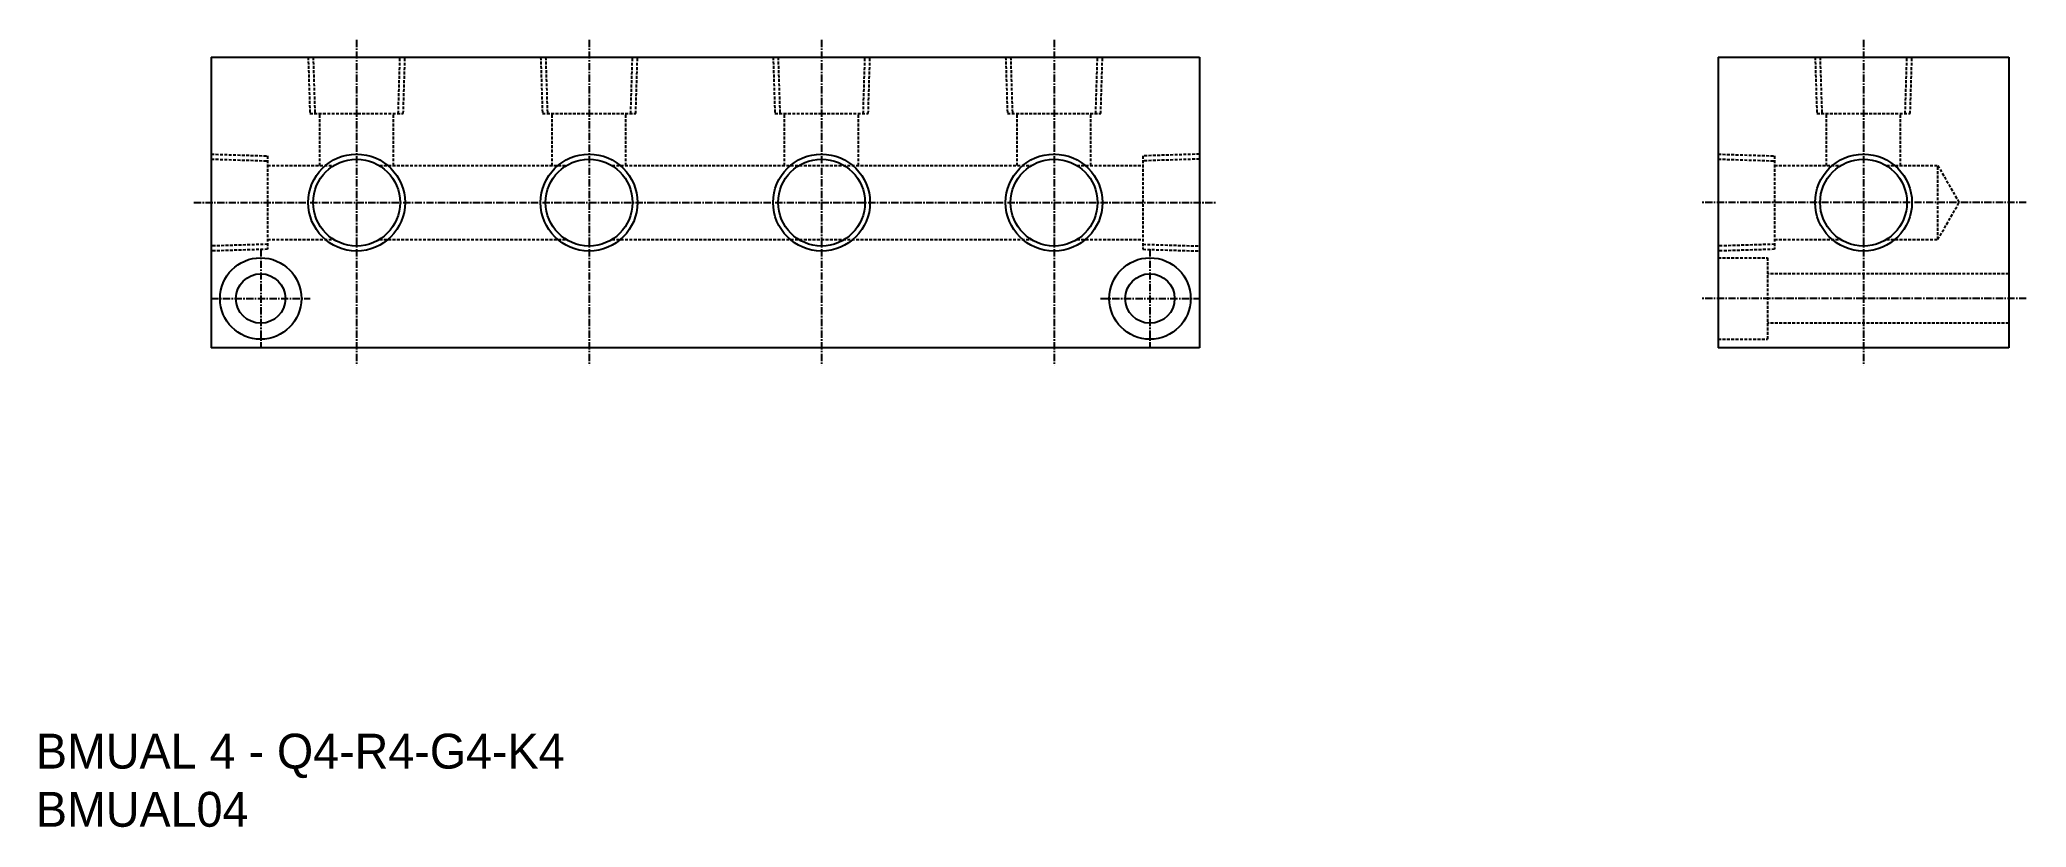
# Model space of a CAD drawing. Extents: x 1383 to 1725, y 385 to 520.
import ezdxf

# ---------------------------------------------------------------- set-up
doc = ezdxf.new("R2010")
doc.units = 0
doc.linetypes.add('CENTER', pattern=[2, 1.25, -0.25, 0.25, -0.25])
doc.linetypes.add('DASHED', pattern=[0.75, 0.5, -0.25])
doc.layers.get('0').update_dxf_attribs({"linetype": 'CONTINUOUS'})
doc.layers.add('CENTER', color=1, linetype='CENTER')

msp = doc.modelspace()

# ---------------------------------------------------------------- linework, layer by layer
at = {"color": 7, "linetype": 'CONTINUOUS'}
for p, q in [((1412.58, 517.07), (1582.58, 517.07)), ((1412.58, 517.07), (1412.58, 467.07)), ((1582.58, 517.07), (1582.58, 467.07)), ((1671.85, 517.07), (1721.85, 517.07)), ((1671.85, 517.07), (1671.85, 467.07)), ((1721.85, 517.07), (1721.85, 467.07)), ((1582.58, 467.07), (1412.58, 467.07)), ((1721.85, 467.07), (1671.85, 467.07))]:
    msp.add_line(p, q, dxfattribs=at)
at = {"color": 3, "linetype": 'DASHED'}
for p, q in [((1429.25, 517.07), (1429.55, 507.37)), ((1430.1, 517.07), (1430.41, 507.37)), ((1444.75, 507.37), (1445.05, 517.07)), ((1445.61, 507.37), (1445.91, 517.07)), ((1469.25, 517.07), (1469.55, 507.37)), ((1470.1, 517.07), (1470.41, 507.37)), ((1484.75, 507.37), (1485.05, 517.07)), ((1485.61, 507.37), (1485.91, 517.07)), ((1509.25, 517.07), (1509.55, 507.37)), ((1510.1, 517.07), (1510.41, 507.37)), ((1524.75, 507.37), (1525.05, 517.07)), ((1525.61, 507.37), (1525.91, 517.07)), ((1549.25, 517.07), (1549.55, 507.37)), ((1550.1, 517.07), (1550.41, 507.37)), ((1564.75, 507.37), (1565.05, 517.07)), ((1565.61, 507.37), (1565.91, 517.07)), ((1688.52, 517.07), (1688.82, 507.37)), ((1689.37, 517.07), (1689.68, 507.37)), ((1704.02, 507.37), (1704.32, 517.07)), ((1704.88, 507.37), (1705.18, 517.07)), ((1429.55, 507.37), (1445.61, 507.37)), ((1431.23, 498.42), (1431.23, 507.37)), ((1443.93, 498.42), (1443.93, 507.37)), ((1469.55, 507.37), (1485.61, 507.37)), ((1471.23, 498.42), (1471.23, 507.37)), ((1483.93, 498.42), (1483.93, 507.37)), ((1509.55, 507.37), (1525.61, 507.37)), ((1511.23, 498.42), (1511.23, 507.37)), ((1523.93, 498.42), (1523.93, 507.37)), ((1549.55, 507.37), (1565.61, 507.37)), ((1551.23, 498.42), (1551.23, 507.37)), ((1563.93, 498.42), (1563.93, 507.37)), ((1688.82, 507.37), (1704.88, 507.37)), ((1690.5, 498.42), (1690.5, 507.37)), ((1703.2, 498.42), (1703.2, 507.37)), ((1412.58, 500.4), (1422.28, 500.1)), ((1412.58, 499.55), (1422.28, 499.24)), ((1422.28, 500.1), (1422.28, 484.04)), ((1582.58, 500.4), (1572.88, 500.1)), ((1572.88, 500.1), (1572.88, 484.04)), ((1582.58, 499.55), (1572.88, 499.24)), ((1671.85, 500.4), (1681.55, 500.1)), ((1671.85, 499.55), (1681.55, 499.24)), ((1681.55, 500.1), (1681.55, 484.04)), ((1422.28, 498.42), (1433.63, 498.42)), ((1441.52, 498.42), (1473.63, 498.42)), ((1481.52, 498.42), (1553.63, 498.42)), ((1561.52, 498.42), (1572.88, 498.42)), ((1681.55, 498.42), (1692.91, 498.42)), ((1700.79, 498.42), (1709.64, 498.42)), ((1709.64, 498.42), (1713.3, 492.07)), ((1709.64, 485.72), (1709.64, 498.42)), ((1709.64, 485.72), (1713.3, 492.07)), ((1422.28, 485.72), (1433.63, 485.72)), ((1441.52, 485.72), (1473.63, 485.72)), ((1481.52, 485.72), (1553.63, 485.72)), ((1561.52, 485.72), (1572.88, 485.72)), ((1681.55, 485.72), (1692.91, 485.72)), ((1700.79, 485.72), (1709.64, 485.72)), ((1422.28, 484.9), (1412.58, 484.6)), ((1422.28, 484.04), (1412.58, 483.74)), ((1572.88, 484.9), (1582.58, 484.6)), ((1572.88, 484.04), (1582.58, 483.74)), ((1681.55, 484.9), (1671.85, 484.6)), ((1681.55, 484.04), (1671.85, 483.74)), ((1671.85, 482.57), (1680.35, 482.57)), ((1680.35, 482.57), (1680.35, 468.57)), ((1721.85, 479.82), (1680.35, 479.82)), ((1671.85, 468.57), (1680.35, 468.57)), ((1721.85, 471.32), (1680.35, 471.32))]:
    msp.add_line(p, q, dxfattribs=at)
at = {"color": 3, "linetype": 'CONTINUOUS'}
for centre in [(1437.58, 492.07), (1477.58, 492.07), (1517.58, 492.07), (1557.58, 492.07), (1696.85, 492.07)]:
    msp.add_circle(centre, 8.33, dxfattribs=at)
at = {"color": 7, "linetype": 'CONTINUOUS'}
for centre, radius in [((1437.58, 492.07), 7.47), ((1477.58, 492.07), 7.47), ((1517.58, 492.07), 7.47), ((1557.58, 492.07), 7.47), ((1696.85, 492.07), 7.47), ((1421.08, 475.57), 7), ((1574.08, 475.57), 7), ((1421.08, 475.57), 4.25), ((1574.08, 475.57), 4.25)]:
    msp.add_circle(centre, radius, dxfattribs=at)
at = {"layer": 'CENTER', "color": 1, "linetype": 'CENTER'}
for p, q in [((1437.58, 520.07), (1437.58, 464.07)), ((1477.58, 520.07), (1477.58, 464.07)), ((1517.58, 520.07), (1517.58, 464.07)), ((1557.58, 520.07), (1557.58, 464.07)), ((1696.85, 520.07), (1696.85, 464.07)), ((1409.58, 492.07), (1585.58, 492.07)), ((1724.85, 492.07), (1668.85, 492.07)), ((1421.08, 484.07), (1421.08, 467.07)), ((1574.08, 484.07), (1574.08, 467.07)), ((1412.58, 475.57), (1429.58, 475.57)), ((1565.58, 475.57), (1582.58, 475.57)), ((1724.85, 475.57), (1668.85, 475.57))]:
    msp.add_line(p, q, dxfattribs=at)

# ---------------------------------------------------------------- texts
at = {"color": 7, "linetype": 'CONTINUOUS'}
for s, p in [('BMUAL 4 - Q4-R4-G4-K4', (1382.41, 394.73)), ('BMUAL04', (1382.41, 384.73))]:
    msp.add_text(s, height=6, dxfattribs=at).set_placement(p)

doc.saveas('drawing.dxf')
